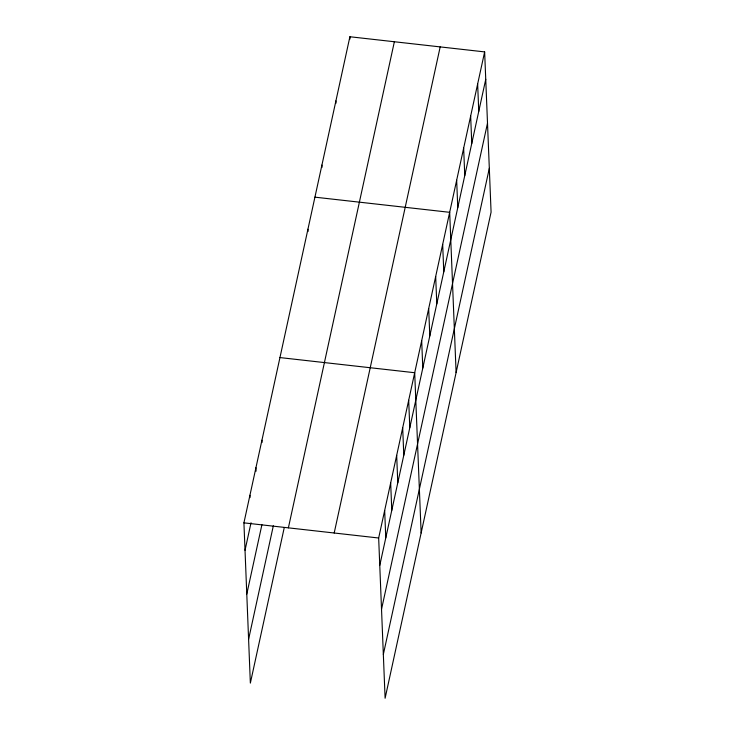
<?xml version="1.0" encoding="UTF-8"?>
<svg xmlns="http://www.w3.org/2000/svg" width="735" height="735" viewBox="0 0 735 735"><rect width="100%" height="100%" fill="white"/><g stroke="black" fill="none" stroke-linecap="round" stroke-linejoin="round"><path stroke-width="1.1" d="M284.224 527.739L250.359 683.1L243.919 522.851L349.897 36.75L484.641 51.9L491.081 212.149L385.103 698.25L378.663 538.002L484.641 51.9M245.021 550.285L251.03 522.741M246.785 594.11L261.917 524.698M248.595 639.275L273.337 525.782M288.386 527.849L394.364 41.748M334.195 533.004L440.182 46.902M379.765 565.436L485.743 79.334M381.529 609.26L487.507 123.158M383.339 654.426L489.317 168.315M314.929 197.164L449.673 212.314L456.104 372.562M279.952 357.577L414.696 372.728L421.137 532.976M243.919 522.851L378.663 538.002M477.649 83.983L478.751 111.417M470.657 116.066L471.76 143.5M463.656 148.148L464.759 175.582M456.665 180.231L457.767 207.665M442.672 244.397L443.775 271.831M435.68 276.479L436.783 303.913M428.689 308.562L429.791 335.996M421.688 340.645L422.79 368.079M408.688 400.272L409.79 427.706M402.688 427.825L403.791 455.25M396.679 455.369L397.782 482.794M390.671 482.913L391.773 510.347M384.671 510.457L385.774 537.891M349.897 36.75L349.989 39.038M335.913 100.915L336.005 103.203M321.921 165.081L322.013 167.369M307.937 229.246L308.02 231.534M261.936 440.219L262.027 442.507M255.936 467.763L256.074 471.19M249.928 495.307L250.019 497.595"/></g></svg>
